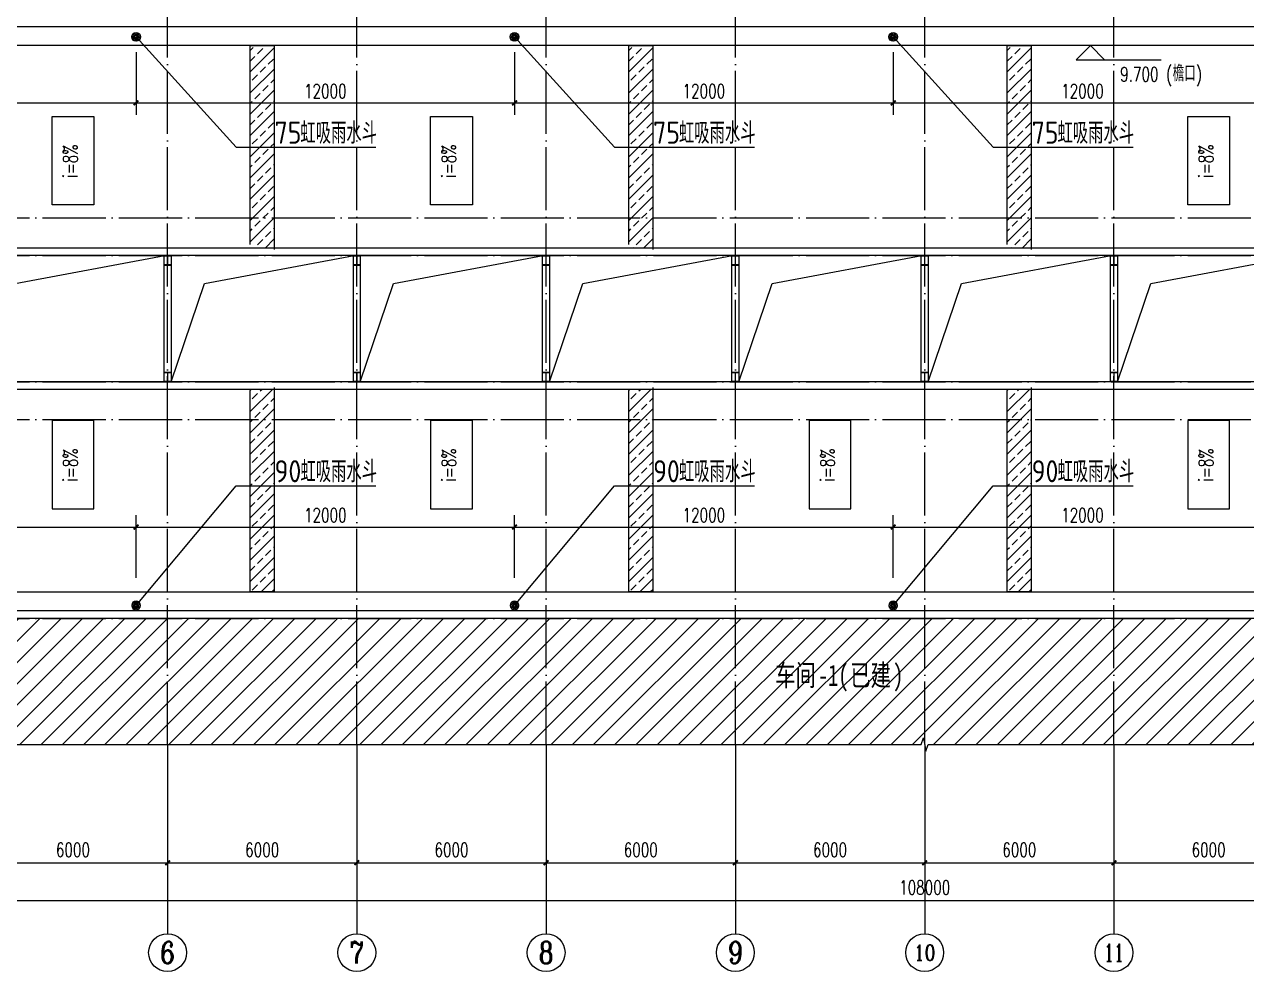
# Model space of a CAD drawing. Extents: x 1635833 to 4277885, y 16914845 to 35313750.
# Drawn here: x 2159387 to 2198127, y 17541731 to 17571763 of the extents above; entities that cross this region are included whole.
import ezdxf
from ezdxf.enums import TextEntityAlignment as Align

# ---------------------------------------------------------------- set-up
doc = ezdxf.new("R2010")
doc.units = 0
doc.header["$LTSCALE"] = 1000
doc.header["$MEASUREMENT"] = 0
doc.linetypes.add('DOTE', pattern=[2.42, 2, -0.2, 0.02, -0.2])
doc.layers.get('Defpoints').update_dxf_attribs({"color": 250})
for name, color, linetype in [('0 - 屋顶线', 150, 'Continuous'), ('AXIS_TEXT', 7, 'Continuous'), ('AXIS_外部', 171, 'Continuous'), ('COLUMN', 2, 'Continuous'), ('DIM_SYMB', 165, 'Continuous'), ('DOTE', 8, 'DOTE'), ('PUB_DIM', 161, 'Continuous'), ('PUB_TEXT', 7, 'Continuous'), ('R-tec-xhbz', 7, 'Continuous'), ('R-tec-ysd', 1, 'Continuous'), ('TWT_DIM', 3, 'Continuous'), ('TWT_TEXT', 7, 'Continuous'), ('WALL-PARAPET', 6, 'Continuous'), ('填充', 8, 'Continuous')]:
    doc.layers.add(name, color=color, linetype=linetype)
doc.styles.add('_TCH_AXIS', font='COMPLEX', dxfattribs={"bigfont": 'GBCBIG'})
doc.styles.add('_TCH_DIM', font='SIMPLEX', dxfattribs={"bigfont": 'GBCBIG'})
doc.styles.add('_TCH_DIM_T3', font='SIMPLEX', dxfattribs={"width": 0.705882, "bigfont": 'GBCBIG'})
doc.styles.add('COMPLEX', font='COMPLEX')
doc.styles.add('HT', font='simhei.ttf', dxfattribs={"width": 0.7})
doc.styles.get("Standard").update_dxf_attribs({"font": 'gbenor.shx', "bigfont": 'gbcbig.shx'})
doc.dimstyles.new('_TCH_ARCH&&150', dxfattribs={"dimtxt": 446.25, "dimasz": 150, "dimexe": 375, "dimexo": 450, "dimgap": 189.375, "dimtad": 1, "dimdec": 0, "dimzin": 0, "dimdsep": 46, "dimtxsty": '_TCH_DIM_T3', "dimblk": 'ARCHTICK', "dimcen": 0.09, "dimclrt": 7, "dimazin": 2, "dimtfac": 1, "dimtdec": 0, "dimtix": 1, "dimtmove": 2, "dimatfit": 3, "dimfxl": 0, "dimtolj": 1, "dimtzin": 0, "dimarcsym": 0})
doc.dimstyles.new('_TWT_ARCH&&150', dxfattribs={"dimtxt": 446.25, "dimasz": 150, "dimexe": 375, "dimexo": 450, "dimgap": 150, "dimtad": 1, "dimdec": 0, "dimzin": 0, "dimdsep": 46, "dimtxsty": '_TCH_DIM_T3', "dimblk": 'ARCHTICK', "dimcen": 0.09, "dimclrt": 7, "dimazin": 2, "dimtfac": 1, "dimtdec": 0, "dimtix": 1, "dimtmove": 2, "dimatfit": 3, "dimfxl": 0, "dimtolj": 1, "dimtzin": 0, "dimarcsym": 0})

# ---------------------------------------------------------------- blocks, each defined once
blk = doc.blocks.new('A$C0FCD69EC')
at = {"layer": 'COLUMN'}
blk.add_hatch(color=2, dxfattribs=at).paths.add_polyline_path([(300, 180), (294, 180), (294, 94), (6, 94), (6, 180), (0, 180), (0, 0), (6, 0), (6, 86), (294, 86), (294, 0), (300, 0)])
at = {"layer": 'COLUMN', "color": 2}
blk.add_lwpolyline([(300, 0), (294, 0), (294, 86), (6, 86), (6, 0), (0, 0), (0, 180), (6, 180), (6, 94), (294, 94), (294, 180), (300, 180)], close=True, dxfattribs=at)
blk = doc.blocks.new('ysd')
at = {"layer": 'R-tec-ysd', "lineweight": 25}
for p, q in [((351121, 494579), (351188, 494505)), ((351201, 494518), (351127, 494585)), ((351196, 494625), (351217, 494527)), ((351235, 494532), (351204, 494627)), ((351284, 494627), (351254, 494532)), ((351271, 494527), (351292, 494625)), ((351362, 494585), (351288, 494518)), ((351301, 494505), (351367, 494579)), ((351079, 494502), (351174, 494471)), ((351174, 494452), (351079, 494422)), ((351179, 494489), (351081, 494510)), ((351081, 494414), (351179, 494435)), ((351188, 494419), (351121, 494344)), ((351127, 494339), (351201, 494405)), ((351217, 494396), (351196, 494299)), ((351204, 494297), (351235, 494391)), ((351254, 494391), (351284, 494297)), ((351292, 494299), (351271, 494396)), ((351288, 494405), (351362, 494339)), ((351367, 494344), (351301, 494419)), ((351407, 494510), (351310, 494489)), ((351310, 494435), (351407, 494414)), ((351315, 494471), (351409, 494502)), ((351409, 494422), (351315, 494452))]:
    blk.add_line(p, q, dxfattribs=at)
for radius in [170, 54]:
    blk.add_circle((351244, 494462), radius, dxfattribs=at)
for centre, start, end in [((351170, 494462), 291.6382, 68.3675), ((351180, 494499), 261.6382, 38.3675), ((351180, 494425), 321.6382, 98.3675), ((351207, 494526), 231.6382, 8.3675), ((351207, 494398), 351.6382, 128.3675), ((351244, 494536), 201.6382, 338.3675), ((351244, 494388), 21.6382, 158.3675), ((351281, 494526), 171.6382, 308.3675), ((351281, 494398), 51.6382, 188.3675), ((351308, 494499), 141.6382, 278.3675), ((351308, 494425), 81.6382, 218.3675), ((351318, 494462), 111.6382, 248.3675)]:
    blk.add_arc(centre, 10, start, end, dxfattribs=at)
blk = doc.blocks.new('_ArchTick')
at = {"color": 0, "linetype": 'ByBlock', "const_width": 0.4}
blk.add_lwpolyline([(-0.5, -0.5), (0.5, 0.5)], dxfattribs=at)
blk = doc.blocks.new('*D57')
at = {"layer": 'Defpoints', "color": 0}
for p in [(2162924, 17555827), (2150924, 17553771), (2162924, 17553771)]:
    blk.add_point(p, dxfattribs=at)
at = {"layer": 'TWT_DIM', "color": 0, "lineweight": -2}
for p, q in [((2150924, 17554221), (2150924, 17556202)), ((2162924, 17554221), (2162924, 17556202)), ((2150924, 17555827), (2162924, 17555827))]:
    blk.add_line(p, q, dxfattribs=at)
at = {"layer": 'TWT_DIM', "color": 0, "lineweight": -2, "xscale": 150, "yscale": 150, "zscale": 150, "rotation": 180}
blk.add_blockref('_ArchTick', (2150924, 17555827), dxfattribs=at)
at = {"layer": 'TWT_DIM', "color": 0, "lineweight": -2, "xscale": 150, "yscale": 150, "zscale": 150}
blk.add_blockref('_ArchTick', (2162924, 17555827), dxfattribs=at)
at = {"layer": 'TWT_DIM', "color": 7, "insert": (2156924, 17556200), "char_height": 446.2, "attachment_point": 5, "style": '_TCH_DIM_T3'}
blk.add_mtext('\\A1;12000', dxfattribs=at)
blk = doc.blocks.new('*D58')
at = {"layer": 'Defpoints', "color": 0}
for p in [(2174924, 17555827), (2162924, 17553771), (2174924, 17553771)]:
    blk.add_point(p, dxfattribs=at)
at = {"layer": 'TWT_DIM', "color": 0, "lineweight": -2}
for p, q in [((2162924, 17554221), (2162924, 17556202)), ((2174924, 17554221), (2174924, 17556202)), ((2162924, 17555827), (2174924, 17555827))]:
    blk.add_line(p, q, dxfattribs=at)
at = {"layer": 'TWT_DIM', "color": 0, "lineweight": -2, "xscale": 150, "yscale": 150, "zscale": 150, "rotation": 180}
blk.add_blockref('_ArchTick', (2162924, 17555827), dxfattribs=at)
at = {"layer": 'TWT_DIM', "color": 0, "lineweight": -2, "xscale": 150, "yscale": 150, "zscale": 150}
blk.add_blockref('_ArchTick', (2174924, 17555827), dxfattribs=at)
at = {"layer": 'TWT_DIM', "color": 7, "insert": (2168924, 17556200), "char_height": 446.2, "attachment_point": 5, "style": '_TCH_DIM_T3'}
blk.add_mtext('\\A1;12000', dxfattribs=at)
blk = doc.blocks.new('*D59')
at = {"layer": 'Defpoints', "color": 0}
for p in [(2186924, 17555827), (2174924, 17553771), (2186924, 17553771)]:
    blk.add_point(p, dxfattribs=at)
at = {"layer": 'TWT_DIM', "color": 0, "lineweight": -2}
for p, q in [((2174924, 17554221), (2174924, 17556202)), ((2186924, 17554221), (2186924, 17556202)), ((2174924, 17555827), (2186924, 17555827))]:
    blk.add_line(p, q, dxfattribs=at)
at = {"layer": 'TWT_DIM', "color": 0, "lineweight": -2, "xscale": 150, "yscale": 150, "zscale": 150, "rotation": 180}
blk.add_blockref('_ArchTick', (2174924, 17555827), dxfattribs=at)
at = {"layer": 'TWT_DIM', "color": 0, "lineweight": -2, "xscale": 150, "yscale": 150, "zscale": 150}
blk.add_blockref('_ArchTick', (2186924, 17555827), dxfattribs=at)
at = {"layer": 'TWT_DIM', "color": 7, "insert": (2180924, 17556200), "char_height": 446.2, "attachment_point": 5, "style": '_TCH_DIM_T3'}
blk.add_mtext('\\A1;12000', dxfattribs=at)
blk = doc.blocks.new('*D60')
at = {"layer": 'Defpoints', "color": 0}
for p in [(2198924, 17555827), (2186924, 17553771), (2198924, 17553771)]:
    blk.add_point(p, dxfattribs=at)
at = {"layer": 'TWT_DIM', "color": 0, "lineweight": -2}
for p, q in [((2186924, 17554221), (2186924, 17556202)), ((2198924, 17554221), (2198924, 17556202)), ((2186924, 17555827), (2198924, 17555827))]:
    blk.add_line(p, q, dxfattribs=at)
at = {"layer": 'TWT_DIM', "color": 0, "lineweight": -2, "xscale": 150, "yscale": 150, "zscale": 150, "rotation": 180}
blk.add_blockref('_ArchTick', (2186924, 17555827), dxfattribs=at)
at = {"layer": 'TWT_DIM', "color": 0, "lineweight": -2, "xscale": 150, "yscale": 150, "zscale": 150}
blk.add_blockref('_ArchTick', (2198924, 17555827), dxfattribs=at)
at = {"layer": 'TWT_DIM', "color": 7, "insert": (2192924, 17556200), "char_height": 446.2, "attachment_point": 5, "style": '_TCH_DIM_T3'}
blk.add_mtext('\\A1;12000', dxfattribs=at)
blk = doc.blocks.new('*D67')
at = {"layer": 'Defpoints', "color": 0}
for p in [(2150924, 17571331), (2162924, 17571331), (2162924, 17569276)]:
    blk.add_point(p, dxfattribs=at)
at = {"layer": 'TWT_DIM', "color": 0, "lineweight": -2}
for p, q in [((2150924, 17570881), (2150924, 17568901)), ((2162924, 17570881), (2162924, 17568901)), ((2150924, 17569276), (2162924, 17569276))]:
    blk.add_line(p, q, dxfattribs=at)
at = {"layer": 'TWT_DIM', "color": 0, "lineweight": -2, "xscale": 150, "yscale": 150, "zscale": 150, "rotation": 180}
blk.add_blockref('_ArchTick', (2150924, 17569276), dxfattribs=at)
at = {"layer": 'TWT_DIM', "color": 0, "lineweight": -2, "xscale": 150, "yscale": 150, "zscale": 150}
blk.add_blockref('_ArchTick', (2162924, 17569276), dxfattribs=at)
at = {"layer": 'TWT_DIM', "color": 7, "insert": (2156924, 17569649), "char_height": 446.2, "attachment_point": 5, "style": '_TCH_DIM_T3'}
blk.add_mtext('\\A1;12000', dxfattribs=at)
blk = doc.blocks.new('*D68')
at = {"layer": 'Defpoints', "color": 0}
for p in [(2162924, 17571331), (2174924, 17571331), (2174924, 17569276)]:
    blk.add_point(p, dxfattribs=at)
at = {"layer": 'TWT_DIM', "color": 0, "lineweight": -2}
for p, q in [((2162924, 17570881), (2162924, 17568901)), ((2174924, 17570881), (2174924, 17568901)), ((2162924, 17569276), (2174924, 17569276))]:
    blk.add_line(p, q, dxfattribs=at)
at = {"layer": 'TWT_DIM', "color": 0, "lineweight": -2, "xscale": 150, "yscale": 150, "zscale": 150, "rotation": 180}
blk.add_blockref('_ArchTick', (2162924, 17569276), dxfattribs=at)
at = {"layer": 'TWT_DIM', "color": 0, "lineweight": -2, "xscale": 150, "yscale": 150, "zscale": 150}
blk.add_blockref('_ArchTick', (2174924, 17569276), dxfattribs=at)
at = {"layer": 'TWT_DIM', "color": 7, "insert": (2168924, 17569649), "char_height": 446.2, "attachment_point": 5, "style": '_TCH_DIM_T3'}
blk.add_mtext('\\A1;12000', dxfattribs=at)
blk = doc.blocks.new('*D69')
at = {"layer": 'Defpoints', "color": 0}
for p in [(2174924, 17571331), (2186924, 17571331), (2186924, 17569276)]:
    blk.add_point(p, dxfattribs=at)
at = {"layer": 'TWT_DIM', "color": 0, "lineweight": -2}
for p, q in [((2174924, 17570881), (2174924, 17568901)), ((2186924, 17570881), (2186924, 17568901)), ((2174924, 17569276), (2186924, 17569276))]:
    blk.add_line(p, q, dxfattribs=at)
at = {"layer": 'TWT_DIM', "color": 0, "lineweight": -2, "xscale": 150, "yscale": 150, "zscale": 150, "rotation": 180}
blk.add_blockref('_ArchTick', (2174924, 17569276), dxfattribs=at)
at = {"layer": 'TWT_DIM', "color": 0, "lineweight": -2, "xscale": 150, "yscale": 150, "zscale": 150}
blk.add_blockref('_ArchTick', (2186924, 17569276), dxfattribs=at)
at = {"layer": 'TWT_DIM', "color": 7, "insert": (2180924, 17569649), "char_height": 446.2, "attachment_point": 5, "style": '_TCH_DIM_T3'}
blk.add_mtext('\\A1;12000', dxfattribs=at)
blk = doc.blocks.new('*D70')
at = {"layer": 'Defpoints', "color": 0}
for p in [(2186924, 17571331), (2198924, 17571331), (2198924, 17569276)]:
    blk.add_point(p, dxfattribs=at)
at = {"layer": 'TWT_DIM', "color": 0, "lineweight": -2}
for p, q in [((2186924, 17570881), (2186924, 17568901)), ((2198924, 17570881), (2198924, 17568901)), ((2186924, 17569276), (2198924, 17569276))]:
    blk.add_line(p, q, dxfattribs=at)
at = {"layer": 'TWT_DIM', "color": 0, "lineweight": -2, "xscale": 150, "yscale": 150, "zscale": 150, "rotation": 180}
blk.add_blockref('_ArchTick', (2186924, 17569276), dxfattribs=at)
at = {"layer": 'TWT_DIM', "color": 0, "lineweight": -2, "xscale": 150, "yscale": 150, "zscale": 150}
blk.add_blockref('_ArchTick', (2198924, 17569276), dxfattribs=at)
at = {"layer": 'TWT_DIM', "color": 7, "insert": (2192924, 17569649), "char_height": 446.2, "attachment_point": 5, "style": '_TCH_DIM_T3'}
blk.add_mtext('\\A1;12000', dxfattribs=at)
blk = doc.blocks.new('*D140')
at = {"layer": 'AXIS_外部', "color": 0, "lineweight": -2}
for p, q in [((2157924, 17548481), (2157924, 17544806)), ((2163924, 17548481), (2163924, 17544806)), ((2157924, 17545181), (2163924, 17545181))]:
    blk.add_line(p, q, dxfattribs=at)
at = {"layer": 'Defpoints', "color": 0}
for p in [(2157924, 17548931), (2163924, 17548931), (2163924, 17545181)]:
    blk.add_point(p, dxfattribs=at)
at = {"layer": 'AXIS_外部', "color": 0, "lineweight": -2, "xscale": 150, "yscale": 150, "zscale": 150, "rotation": 180}
blk.add_blockref('_ArchTick', (2157924, 17545181), dxfattribs=at)
at = {"layer": 'AXIS_外部', "color": 0, "lineweight": -2, "xscale": 150, "yscale": 150, "zscale": 150}
blk.add_blockref('_ArchTick', (2163924, 17545181), dxfattribs=at)
at = {"layer": 'AXIS_外部', "color": 7, "insert": (2160924, 17545594), "char_height": 446.2, "attachment_point": 5, "style": '_TCH_DIM_T3'}
blk.add_mtext('\\A1;6000', dxfattribs=at)
blk = doc.blocks.new('*D141')
at = {"layer": 'AXIS_外部', "color": 0, "lineweight": -2}
for p, q in [((2163924, 17548481), (2163924, 17544806)), ((2169924, 17548481), (2169924, 17544806)), ((2163924, 17545181), (2169924, 17545181))]:
    blk.add_line(p, q, dxfattribs=at)
at = {"layer": 'Defpoints', "color": 0}
for p in [(2163924, 17548931), (2169924, 17548931), (2169924, 17545181)]:
    blk.add_point(p, dxfattribs=at)
at = {"layer": 'AXIS_外部', "color": 0, "lineweight": -2, "xscale": 150, "yscale": 150, "zscale": 150, "rotation": 180}
blk.add_blockref('_ArchTick', (2163924, 17545181), dxfattribs=at)
at = {"layer": 'AXIS_外部', "color": 0, "lineweight": -2, "xscale": 150, "yscale": 150, "zscale": 150}
blk.add_blockref('_ArchTick', (2169924, 17545181), dxfattribs=at)
at = {"layer": 'AXIS_外部', "color": 7, "insert": (2166924, 17545594), "char_height": 446.2, "attachment_point": 5, "style": '_TCH_DIM_T3'}
blk.add_mtext('\\A1;6000', dxfattribs=at)
blk = doc.blocks.new('*D142')
at = {"layer": 'AXIS_外部', "color": 0, "lineweight": -2}
for p, q in [((2169924, 17548481), (2169924, 17544806)), ((2175924, 17548481), (2175924, 17544806)), ((2169924, 17545181), (2175924, 17545181))]:
    blk.add_line(p, q, dxfattribs=at)
at = {"layer": 'Defpoints', "color": 0}
for p in [(2169924, 17548931), (2175924, 17548931), (2175924, 17545181)]:
    blk.add_point(p, dxfattribs=at)
at = {"layer": 'AXIS_外部', "color": 0, "lineweight": -2, "xscale": 150, "yscale": 150, "zscale": 150, "rotation": 180}
blk.add_blockref('_ArchTick', (2169924, 17545181), dxfattribs=at)
at = {"layer": 'AXIS_外部', "color": 0, "lineweight": -2, "xscale": 150, "yscale": 150, "zscale": 150}
blk.add_blockref('_ArchTick', (2175924, 17545181), dxfattribs=at)
at = {"layer": 'AXIS_外部', "color": 7, "insert": (2172924, 17545594), "char_height": 446.2, "attachment_point": 5, "style": '_TCH_DIM_T3'}
blk.add_mtext('\\A1;6000', dxfattribs=at)
blk = doc.blocks.new('*D143')
at = {"layer": 'AXIS_外部', "color": 0, "lineweight": -2}
for p, q in [((2175924, 17548481), (2175924, 17544806)), ((2181924, 17548481), (2181924, 17544806)), ((2175924, 17545181), (2181924, 17545181))]:
    blk.add_line(p, q, dxfattribs=at)
at = {"layer": 'Defpoints', "color": 0}
for p in [(2175924, 17548931), (2181924, 17548931), (2181924, 17545181)]:
    blk.add_point(p, dxfattribs=at)
at = {"layer": 'AXIS_外部', "color": 0, "lineweight": -2, "xscale": 150, "yscale": 150, "zscale": 150, "rotation": 180}
blk.add_blockref('_ArchTick', (2175924, 17545181), dxfattribs=at)
at = {"layer": 'AXIS_外部', "color": 0, "lineweight": -2, "xscale": 150, "yscale": 150, "zscale": 150}
blk.add_blockref('_ArchTick', (2181924, 17545181), dxfattribs=at)
at = {"layer": 'AXIS_外部', "color": 7, "insert": (2178924, 17545594), "char_height": 446.2, "attachment_point": 5, "style": '_TCH_DIM_T3'}
blk.add_mtext('\\A1;6000', dxfattribs=at)
blk = doc.blocks.new('*D144')
at = {"layer": 'AXIS_外部', "color": 0, "lineweight": -2}
for p, q in [((2181924, 17548481), (2181924, 17544806)), ((2187924, 17548481), (2187924, 17544806)), ((2181924, 17545181), (2187924, 17545181))]:
    blk.add_line(p, q, dxfattribs=at)
at = {"layer": 'Defpoints', "color": 0}
for p in [(2181924, 17548931), (2187924, 17548931), (2187924, 17545181)]:
    blk.add_point(p, dxfattribs=at)
at = {"layer": 'AXIS_外部', "color": 0, "lineweight": -2, "xscale": 150, "yscale": 150, "zscale": 150, "rotation": 180}
blk.add_blockref('_ArchTick', (2181924, 17545181), dxfattribs=at)
at = {"layer": 'AXIS_外部', "color": 0, "lineweight": -2, "xscale": 150, "yscale": 150, "zscale": 150}
blk.add_blockref('_ArchTick', (2187924, 17545181), dxfattribs=at)
at = {"layer": 'AXIS_外部', "color": 7, "insert": (2184924, 17545594), "char_height": 446.2, "attachment_point": 5, "style": '_TCH_DIM_T3'}
blk.add_mtext('\\A1;6000', dxfattribs=at)
blk = doc.blocks.new('*D145')
at = {"layer": 'AXIS_外部', "color": 0, "lineweight": -2}
for p, q in [((2187924, 17548481), (2187924, 17544806)), ((2193924, 17548481), (2193924, 17544806)), ((2187924, 17545181), (2193924, 17545181))]:
    blk.add_line(p, q, dxfattribs=at)
at = {"layer": 'Defpoints', "color": 0}
for p in [(2187924, 17548931), (2193924, 17548931), (2193924, 17545181)]:
    blk.add_point(p, dxfattribs=at)
at = {"layer": 'AXIS_外部', "color": 0, "lineweight": -2, "xscale": 150, "yscale": 150, "zscale": 150, "rotation": 180}
blk.add_blockref('_ArchTick', (2187924, 17545181), dxfattribs=at)
at = {"layer": 'AXIS_外部', "color": 0, "lineweight": -2, "xscale": 150, "yscale": 150, "zscale": 150}
blk.add_blockref('_ArchTick', (2193924, 17545181), dxfattribs=at)
at = {"layer": 'AXIS_外部', "color": 7, "insert": (2190924, 17545594), "char_height": 446.2, "attachment_point": 5, "style": '_TCH_DIM_T3'}
blk.add_mtext('\\A1;6000', dxfattribs=at)
blk = doc.blocks.new('*D146')
at = {"layer": 'AXIS_外部', "color": 0, "lineweight": -2}
for p, q in [((2193924, 17548481), (2193924, 17544806)), ((2199924, 17548481), (2199924, 17544806)), ((2193924, 17545181), (2199924, 17545181))]:
    blk.add_line(p, q, dxfattribs=at)
at = {"layer": 'Defpoints', "color": 0}
for p in [(2193924, 17548931), (2199924, 17548931), (2199924, 17545181)]:
    blk.add_point(p, dxfattribs=at)
at = {"layer": 'AXIS_外部', "color": 0, "lineweight": -2, "xscale": 150, "yscale": 150, "zscale": 150, "rotation": 180}
blk.add_blockref('_ArchTick', (2193924, 17545181), dxfattribs=at)
at = {"layer": 'AXIS_外部', "color": 0, "lineweight": -2, "xscale": 150, "yscale": 150, "zscale": 150}
blk.add_blockref('_ArchTick', (2199924, 17545181), dxfattribs=at)
at = {"layer": 'AXIS_外部', "color": 7, "insert": (2196924, 17545594), "char_height": 446.2, "attachment_point": 5, "style": '_TCH_DIM_T3'}
blk.add_mtext('\\A1;6000', dxfattribs=at)
blk = doc.blocks.new('*D154')
at = {"layer": 'AXIS_外部', "color": 0, "lineweight": -2}
for p, q in [((2133924, 17548481), (2133924, 17543606)), ((2241924, 17548481), (2241924, 17543606)), ((2133924, 17543981), (2241924, 17543981))]:
    blk.add_line(p, q, dxfattribs=at)
at = {"layer": 'Defpoints', "color": 0}
for p in [(2133924, 17548931), (2241924, 17548931), (2241924, 17543981)]:
    blk.add_point(p, dxfattribs=at)
at = {"layer": 'AXIS_外部', "color": 0, "lineweight": -2, "xscale": 150, "yscale": 150, "zscale": 150, "rotation": 180}
blk.add_blockref('_ArchTick', (2133924, 17543981), dxfattribs=at)
at = {"layer": 'AXIS_外部', "color": 0, "lineweight": -2, "xscale": 150, "yscale": 150, "zscale": 150}
blk.add_blockref('_ArchTick', (2241924, 17543981), dxfattribs=at)
at = {"layer": 'AXIS_外部', "color": 7, "insert": (2187924, 17544394), "char_height": 446.2, "attachment_point": 5, "style": '_TCH_DIM_T3'}
blk.add_mtext('\\A1;108000', dxfattribs=at)
blk = doc.blocks.new('_AXISO')
blk.add_circle((0, 0), 0.5)
at = {"layer": 'AXIS_TEXT', "style": 'COMPLEX', "width": 1.041667}
blk.add_attdef('A', text='', height=0.56, dxfattribs=at).set_placement((-0.25, -0.28), (0.25, -0.28), align=Align.FIT)

msp = doc.modelspace()

# ---------------------------------------------------------------- hatches: boundary and pattern name
h = msp.add_hatch()
h.set_pattern_fill('ANSI31', color=250, scale=300, style=0)
h.set_pattern_definition([(45, (53131.6, -1333871.85), (-336.759605, 336.759605), [])])
h.paths.add_polyline_path([(2241923.512, 17552931.374), (2133923.512, 17552931.374), (2133923.512, 17548931.374), (2187810.05, 17548931.374), (2187886.484, 17549141.374), (2187960.541, 17548721.374), (2188035.05, 17548931.374), (2241923.512, 17548931.374)])
h.paths.add_polyline_path([(2186716.34, 17550509.338), (2187472.416, 17550509.338), (2187472.416, 17551756.807), (2186716.34, 17551756.807)], flags=24)
h.paths.add_polyline_path([(2185342.986, 17550485.604), (2187144.505, 17550485.604), (2187144.505, 17551807.123), (2185342.986, 17551807.123)], flags=24)
h.paths.add_polyline_path([(2184334.568, 17550509.338), (2185771.15, 17550509.338), (2185771.15, 17551756.807), (2184334.568, 17551756.807)], flags=24)
h.paths.add_polyline_path([(2182956.467, 17550469.465), (2184767.479, 17550469.465), (2184767.479, 17551819.465), (2182956.467, 17551819.465)], flags=24)
at = {"layer": '填充'}
h = msp.add_hatch(dxfattribs=at)
h.set_pattern_fill('ANSI33', color=8, scale=150, style=0)
h.set_pattern_definition([(45, (80131.6, -1441012.84), (-336.759605, 336.759605), []), (45, (80468.36, -1441012.84), (-336.759605, 336.759605), [238.125, -119.0625])])
h.paths.add_polyline_path([(2167303.512, 17560191.374), (2166543.512, 17560191.374), (2166543.512, 17553771.374), (2167303.512, 17553771.374)])
h.paths.add_polyline_path([(2166543.512, 17564671.374), (2167303.512, 17564671.374), (2167303.512, 17571031.374), (2166543.512, 17571031.374)])
h = msp.add_hatch(dxfattribs=at)
h.set_pattern_fill('ANSI33', color=8, scale=150, style=0)
h.set_pattern_definition([(45, (92131.6, -1441012.84), (-336.759605, 336.759605), []), (45, (92468.36, -1441012.84), (-336.759605, 336.759605), [238.125, -119.0625])])
h.paths.add_polyline_path([(2179303.512, 17560191.374), (2178543.512, 17560191.374), (2178543.512, 17553771.374), (2179303.512, 17553771.374)])
h.paths.add_polyline_path([(2178543.512, 17564671.374), (2179303.512, 17564671.374), (2179303.512, 17571031.374), (2178543.512, 17571031.374)])
h = msp.add_hatch(dxfattribs=at)
h.set_pattern_fill('ANSI33', color=8, scale=150, style=0)
h.set_pattern_definition([(45, (104131.6, -1441012.84), (-336.759605, 336.759605), []), (45, (104468.36, -1441012.84), (-336.759605, 336.759605), [238.125, -119.0625])])
h.paths.add_polyline_path([(2191303.512, 17560191.374), (2190543.512, 17560191.374), (2190543.512, 17553771.374), (2191303.512, 17553771.374)])
h.paths.add_polyline_path([(2190543.512, 17564671.374), (2191303.512, 17564671.374), (2191303.512, 17571031.374), (2190543.512, 17571031.374)])

# ---------------------------------------------------------------- linework, layer by layer
for points in [[(2166543.512, 17564782.616), (2166543.512, 17571091.374), (2167303.512, 17571091.374), (2167303.512, 17564624.846)], [(2178543.512, 17564782.616), (2178543.512, 17571091.374), (2179303.512, 17571091.374), (2179303.512, 17564624.846)], [(2190543.512, 17564782.616), (2190543.512, 17571091.374), (2191303.512, 17571091.374), (2191303.512, 17564624.846)], [(2167303.512, 17560246.972), (2167303.512, 17553771.374), (2166543.512, 17553771.374), (2166543.512, 17560160.491)], [(2179303.512, 17560246.972), (2179303.512, 17553771.374), (2178543.512, 17553771.374), (2178543.512, 17560160.491)], [(2191303.512, 17560246.972), (2191303.512, 17553771.374), (2190543.512, 17553771.374), (2190543.512, 17560160.491)]]:
    msp.add_lwpolyline(points)
for points in [[(2161586.012, 17568841.127), (2161586.012, 17566043.403), (2160261.012, 17566043.403), (2160261.012, 17568841.127)], [(2173586.012, 17568841.127), (2173586.012, 17566043.403), (2172261.012, 17566043.403), (2172261.012, 17568841.127)], [(2197586.012, 17568841.127), (2197586.012, 17566043.403), (2196261.012, 17566043.403), (2196261.012, 17568841.127)], [(2164033.512, 17564431.374), (2164033.512, 17560431.374), (2163813.512, 17560431.374), (2163813.512, 17564431.374)], [(2170033.512, 17564431.374), (2170033.512, 17560431.374), (2169813.512, 17560431.374), (2169813.512, 17564431.374)], [(2176033.512, 17564431.374), (2176033.512, 17560431.374), (2175813.512, 17560431.374), (2175813.512, 17564431.374)], [(2182033.512, 17564431.374), (2182033.512, 17560431.374), (2181813.512, 17560431.374), (2181813.512, 17564431.374)], [(2188033.512, 17564431.374), (2188033.512, 17560431.374), (2187813.512, 17560431.374), (2187813.512, 17564431.374)], [(2194033.512, 17564431.374), (2194033.512, 17560431.374), (2193813.512, 17560431.374), (2193813.512, 17564431.374)], [(2161586.012, 17556405.679), (2161586.012, 17559203.403), (2160261.012, 17559203.403), (2160261.012, 17556405.679)], [(2173586.012, 17556405.679), (2173586.012, 17559203.403), (2172261.012, 17559203.403), (2172261.012, 17556405.679)], [(2185586.012, 17556405.679), (2185586.012, 17559203.403), (2184261.012, 17559203.403), (2184261.012, 17556405.679)], [(2197586.012, 17556405.679), (2197586.012, 17559203.403), (2196261.012, 17559203.403), (2196261.012, 17556405.679)]]:
    msp.add_lwpolyline(points, close=True)
at = {"layer": '0 - 屋顶线'}
for p, q in [((2242163.512, 17571691.374), (2133683.512, 17571691.374)), ((2241923.512, 17571091.374), (2133923.512, 17571091.374)), ((2133923.512, 17553771.374), (2241923.512, 17553771.374))]:
    msp.add_line(p, q, dxfattribs=at)
for points in [[(2241923.512, 17571691.374), (2241923.512, 17553171.374), (2133923.512, 17553171.374), (2133923.512, 17571691.374)], [(2158033.512, 17560431.374), (2159090.137, 17563545.686), (2163833.512, 17564431.374)], [(2164033.512, 17560431.374), (2165090.137, 17563545.686), (2169833.512, 17564431.374)], [(2170033.512, 17560431.374), (2171090.137, 17563545.686), (2175833.512, 17564431.374)], [(2176033.512, 17560431.374), (2177090.137, 17563545.686), (2181833.512, 17564431.374)], [(2182033.512, 17560431.374), (2183090.137, 17563545.686), (2187833.512, 17564431.374)], [(2188033.512, 17560431.374), (2189090.137, 17563545.686), (2193833.512, 17564431.374)], [(2194033.512, 17560431.374), (2195090.137, 17563545.686), (2199833.512, 17564431.374)], [(2241923.512, 17552931.374), (2133923.512, 17552931.374)]]:
    msp.add_lwpolyline(points, dxfattribs=at)
at = {"layer": 'AXIS_外部'}
for p, q in [((2163923.512, 17548931.374), (2163923.512, 17542931.374)), ((2169923.512, 17548931.374), (2169923.512, 17542931.374)), ((2175923.512, 17548931.374), (2175923.512, 17542931.374)), ((2181923.512, 17548931.374), (2181923.512, 17542931.374)), ((2187923.512, 17548931.374), (2187923.512, 17542931.374)), ((2193923.512, 17548931.374), (2193923.512, 17542931.374))]:
    msp.add_line(p, q, dxfattribs=at)
at = {"layer": 'DIM_SYMB'}
for points in [[(2161169.814, 17566742.806, 0, 0, 0), (2161169.814, 17567690.53, 120, 0, 0), (2161169.814, 17568140.53, 0, 0, 0)], [(2173169.814, 17566742.806, 0, 0, 0), (2173169.814, 17567690.53, 120, 0, 0), (2173169.814, 17568140.53, 0, 0, 0)], [(2197169.814, 17566742.806, 0, 0, 0), (2197169.814, 17567690.53, 120, 0, 0), (2197169.814, 17568140.53, 0, 0, 0)], [(2161169.814, 17558504.001, 0, 0, 0), (2161169.814, 17557556.277, 120, 0, 0), (2161169.814, 17557106.277, 0, 0, 0)], [(2173169.814, 17558504.001, 0, 0, 0), (2173169.814, 17557556.277, 120, 0, 0), (2173169.814, 17557106.277, 0, 0, 0)], [(2185169.814, 17558504.001, 0, 0, 0), (2185169.814, 17557556.277, 120, 0, 0), (2185169.814, 17557106.277, 0, 0, 0)], [(2197169.814, 17558504.001, 0, 0, 0), (2197169.814, 17557556.277, 120, 0, 0), (2197169.814, 17557106.277, 0, 0, 0)]]:
    msp.add_lwpolyline(points, format="xyseb", dxfattribs=at)
at = {"layer": 'DIM_SYMB', "color": 150}
msp.add_lwpolyline([(2130923.512, 17548931.374), (2187810.05, 17548931.374), (2187886.484, 17549141.374), (2187960.541, 17548721.374), (2188035.05, 17548931.374), (2244923.512, 17548931.374)], dxfattribs=at)
at = {"layer": 'DOTE'}
for p, q in [((2163923.512, 17548931.374), (2163923.512, 17612931.374)), ((2169923.512, 17548931.374), (2169923.512, 17612931.374)), ((2175923.512, 17548931.374), (2175923.512, 17612931.374)), ((2181923.512, 17548931.374), (2181923.512, 17612931.374)), ((2187923.512, 17548931.374), (2187923.512, 17612931.374)), ((2193923.512, 17548931.374), (2193923.512, 17612931.374)), ((2130923.512, 17565631.374), (2244923.512, 17565631.374)), ((2130923.512, 17564431.374), (2244923.512, 17564431.374)), ((2130923.512, 17560431.374), (2244923.512, 17560431.374)), ((2130923.512, 17559231.374), (2244923.512, 17559231.374)), ((2130923.512, 17552931.374), (2244923.512, 17552931.374))]:
    msp.add_line(p, q, dxfattribs=at)
at = {"layer": 'PUB_DIM'}
for p, q in [((2193175.33, 17571091.374), (2192725.33, 17570641.374)), ((2193175.33, 17571091.374), (2193625.33, 17570641.374)), ((2192725.33, 17570641.374), (2195425.33, 17570641.374))]:
    msp.add_line(p, q, dxfattribs=at)
at = {"layer": 'R-tec-xhbz', "color": 3}
for p, q in [((2162923.512, 17571365.584), (2166094.331, 17567870.884)), ((2174923.512, 17571365.584), (2178094.331, 17567870.884)), ((2186923.512, 17571365.584), (2190094.331, 17567870.884)), ((2166094.331, 17567870.884), (2170530.237, 17567870.884)), ((2178094.331, 17567870.884), (2182530.237, 17567870.884)), ((2190094.331, 17567870.884), (2194530.237, 17567870.884)), ((2162923.512, 17553342.78), (2166094.331, 17557135.255)), ((2166094.331, 17557135.255), (2170530.237, 17557135.255)), ((2174923.512, 17553342.78), (2178094.331, 17557135.255)), ((2178094.331, 17557135.255), (2182530.237, 17557135.255)), ((2186923.512, 17553342.78), (2190094.331, 17557135.255)), ((2190094.331, 17557135.255), (2194530.237, 17557135.255))]:
    msp.add_line(p, q, dxfattribs=at)
at = {"layer": 'WALL-PARAPET'}
for p, q in [((2235923.512, 17564671.374), (2139923.512, 17564671.374)), ((2235923.512, 17564431.374), (2139923.512, 17564431.374)), ((2235923.512, 17560431.374), (2139923.512, 17560431.374)), ((2235923.512, 17560191.374), (2139923.512, 17560191.374))]:
    msp.add_line(p, q, dxfattribs=at)

# ---------------------------------------------------------------- block references
at = {"layer": 'AXIS_外部'}
ref = msp.add_blockref('_AXISO', (2163923.512, 17542331.374), dxfattribs=dict(at, xscale=1200, yscale=1200, zscale=1200))
ref.add_attrib('A', '6', dxfattribs={"layer": 'AXIS_TEXT', "height": 698.922, "style": '_TCH_AXIS'}).set_placement((2163690.538, 17541981.913), (2164156.486, 17541981.913), align=Align.FIT)
ref = msp.add_blockref('_AXISO', (2169923.512, 17542331.374), dxfattribs=dict(at, xscale=1200, yscale=1200, zscale=1200))
ref.add_attrib('A', '7', dxfattribs={"layer": 'AXIS_TEXT', "height": 698.922, "style": '_TCH_AXIS'}).set_placement((2169690.538, 17541981.913), (2170156.486, 17541981.913), align=Align.FIT)
ref = msp.add_blockref('_AXISO', (2175923.512, 17542331.374), dxfattribs=dict(at, xscale=1200, yscale=1200, zscale=1200))
ref.add_attrib('A', '8', dxfattribs={"layer": 'AXIS_TEXT', "height": 698.922, "style": '_TCH_AXIS'}).set_placement((2175690.538, 17541981.913), (2176156.486, 17541981.913), align=Align.FIT)
ref = msp.add_blockref('_AXISO', (2181923.512, 17542331.374), dxfattribs=dict(at, xscale=1200, yscale=1200, zscale=1200))
ref.add_attrib('A', '9', dxfattribs={"layer": 'AXIS_TEXT', "height": 698.922, "style": '_TCH_AXIS'}).set_placement((2181690.538, 17541981.913), (2182156.486, 17541981.913), align=Align.FIT)
ref = msp.add_blockref('_AXISO', (2187923.512, 17542331.374), dxfattribs=dict(at, xscale=1200, yscale=1200, zscale=1200))
ref.add_attrib('A', '10', dxfattribs={"layer": 'AXIS_TEXT', "height": 492.6682, "style": '_TCH_AXIS'}).set_placement((2187583.337, 17542085.04), (2188263.688, 17542085.04), align=Align.FIT)
ref = msp.add_blockref('_AXISO', (2193923.512, 17542331.374), dxfattribs=dict(at, xscale=1200, yscale=1200, zscale=1200))
ref.add_attrib('A', '11', dxfattribs={"layer": 'AXIS_TEXT', "height": 553.1439, "style": '_TCH_AXIS'}).set_placement((2193607.43, 17542054.802), (2194239.595, 17542054.802), align=Align.FIT)
at = {"layer": 'COLUMN', "xscale": -1, "rotation": 90}
for p in [(2164013.512, 17564431.374), (2170013.512, 17564431.374), (2176013.512, 17564431.374), (2182013.512, 17564431.374), (2188013.512, 17564431.374), (2194013.512, 17564431.374), (2164013.512, 17560731.374), (2170013.512, 17560731.374), (2176013.512, 17560731.374), (2182013.512, 17560731.374), (2188013.512, 17560731.374), (2194013.512, 17560731.374)]:
    msp.add_blockref('A$C0FCD69EC', p, dxfattribs=at)
at = {"layer": 'R-tec-ysd', "color": 1, "xscale": 0.809999942779541, "yscale": 0.8100000023841858, "zscale": 0.81}
for p in [(1878415.654, 17170851.581), (1890415.654, 17170851.581), (1902415.654, 17170851.581)]:
    msp.add_blockref('ysd', p, dxfattribs=at)
at = {"layer": 'R-tec-ysd', "color": 1, "xscale": -0.809999942779541, "yscale": 0.8100000023841858, "zscale": 0.81, "rotation": 180}
for p in [(1878415.654, 17953856.784), (1890415.654, 17953856.784), (1902415.654, 17953856.784)]:
    msp.add_blockref('ysd', p, dxfattribs=at)

# ---------------------------------------------------------------- texts
at = {"layer": 'PUB_TEXT'}
for s, height, style, width, p in [('9.700', 446.25, '_TCH_DIM', 0.705882, (2194120.33, 17569958.874)), ('(', 446.25, '_TCH_DIM', 0.705882, (2195575.33, 17569958.874)), (')', 446.25, '_TCH_DIM', 0.705882, (2196522.564, 17569958.874)), ('车间', 675.9494, 'HT', 0.7, (2183181.467, 17550789.402)), ('-1(', 675.9494, 'HT', 0.7, (2184542.479, 17550789.402)), ('已建', 675.9494, 'HT', 0.7, (2185563.239, 17550789.402)), (')', 675.949, 'HT', 0.7, (2186924.252, 17550789.402))]:
    msp.add_text(s, height=height, dxfattribs=dict(at, style=style, width=width)).set_placement(p)
at = {"layer": 'PUB_TEXT', "style": '_TCH_DIM'}
msp.add_text('檐口', height=506.383, dxfattribs=at).set_placement((2195785.33, 17569958.874))
at = {"layer": 'PUB_TEXT', "style": '_TCH_DIM', "width": 0.705882}
for p in [(2161064.814, 17566901.668), (2173064.814, 17566901.668), (2197064.814, 17566901.668), (2161064.814, 17557265.139), (2173064.814, 17557265.139), (2185064.814, 17557265.139), (2197064.814, 17557265.139)]:
    msp.add_text('i=8%', height=446.25, rotation=90, dxfattribs=at).set_placement(p)
at = {"layer": 'TWT_TEXT'}
for s, height, p in [('虹吸雨水斗', 675.1773, (2168131.643, 17567982.048)), ('虹吸雨水斗', 675.1773, (2180131.643, 17567982.048)), ('虹吸雨水斗', 675.1773, (2192131.643, 17567982.048)), ('75', 700, (2167314.977, 17567982.048)), ('75', 700, (2179314.977, 17567982.048)), ('75', 700, (2191314.977, 17567982.048)), ('90', 700, (2167314.977, 17557246.419)), ('虹吸雨水斗', 675.1773, (2168133.682, 17557246.419)), ('90', 700, (2179314.977, 17557246.419)), ('虹吸雨水斗', 675.1773, (2180133.682, 17557246.419)), ('90', 700, (2191314.977, 17557246.419)), ('虹吸雨水斗', 675.1773, (2192133.682, 17557246.419))]:
    msp.add_text(s, height=height, dxfattribs=at).set_placement(p)

# ---------------------------------------------------------------- dimensions: what is measured, and where the dimension line sits
at = {"layer": 'AXIS_外部'}
for p1, p2, distance, picture, middle in [((2133923.512, 17548931.374), (2241923.512, 17548931.374), -4950, '*D154', (2187923.512, 17544393.874)), ((2157923.512, 17548931.374), (2163923.512, 17548931.374), -3750, '*D140', (2160923.512, 17545593.874)), ((2163923.512, 17548931.374), (2169923.512, 17548931.374), -3750, '*D141', (2166923.512, 17545593.874)), ((2169923.512, 17548931.374), (2175923.512, 17548931.374), -3750, '*D142', (2172923.512, 17545593.874)), ((2175923.512, 17548931.374), (2181923.512, 17548931.374), -3750, '*D143', (2178923.512, 17545593.874)), ((2181923.512, 17548931.374), (2187923.512, 17548931.374), -3750, '*D144', (2184923.512, 17545593.874)), ((2187923.512, 17548931.374), (2193923.512, 17548931.374), -3750, '*D145', (2190923.512, 17545593.874)), ((2193923.512, 17548931.374), (2199923.512, 17548931.374), -3750, '*D146', (2196923.512, 17545593.874))]:
    dim = msp.add_aligned_dim(p1=p1, p2=p2, distance=distance, dimstyle='_TCH_ARCH&&150', dxfattribs=at)
    dim.commit()
    dim.dimension.update_dxf_attribs({"geometry": picture, "text_midpoint": middle})
at = {"layer": 'TWT_DIM'}
for p1, p2, distance, picture, middle in [((2150923.512, 17571331.374), (2162923.512, 17571331.374), -2055.569, '*D67', (2156923.512, 17569648.93)), ((2162923.512, 17571331.374), (2174923.512, 17571331.374), -2055.569, '*D68', (2168923.512, 17569648.93)), ((2174923.512, 17571331.374), (2186923.512, 17571331.374), -2055.569, '*D69', (2180923.512, 17569648.93)), ((2186923.512, 17571331.374), (2198923.512, 17571331.374), -2055.569, '*D70', (2192923.512, 17569648.93)), ((2150923.512, 17553771.374), (2162923.512, 17553771.374), 2055.569, '*D57', (2156923.512, 17556200.069)), ((2162923.512, 17553771.374), (2174923.512, 17553771.374), 2055.569, '*D58', (2168923.512, 17556200.069)), ((2174923.512, 17553771.374), (2186923.512, 17553771.374), 2055.569, '*D59', (2180923.512, 17556200.069)), ((2186923.512, 17553771.374), (2198923.512, 17553771.374), 2055.569, '*D60', (2192923.512, 17556200.069))]:
    dim = msp.add_aligned_dim(p1=p1, p2=p2, distance=distance, dimstyle='_TWT_ARCH&&150', dxfattribs=at)
    dim.commit()
    dim.dimension.update_dxf_attribs({"geometry": picture, "text_midpoint": middle})

doc.saveas('drawing.dxf')
